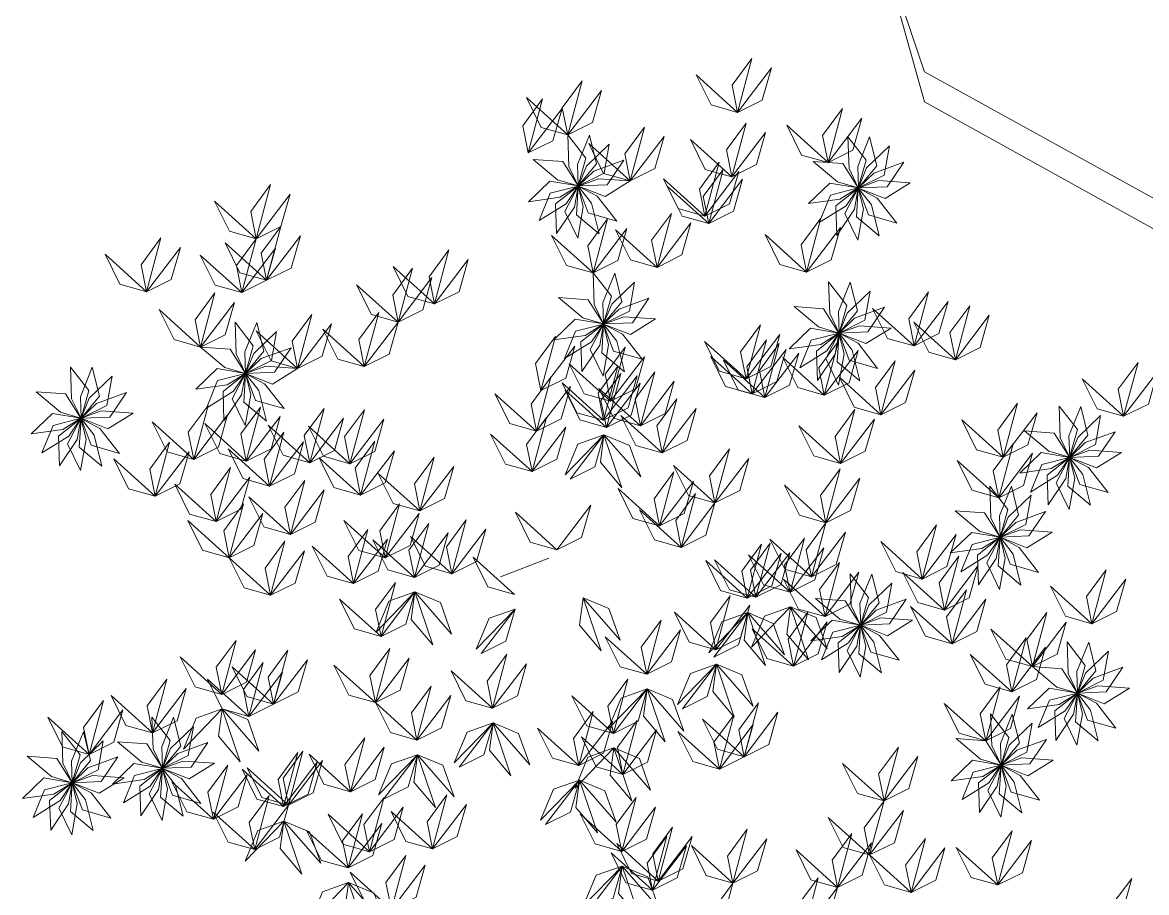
# Model space of a CAD drawing. Header units: inches. Extents: x -173 to 14008, y -3334 to 10368.
# Drawn here: x 9283.7 to 9404.3, y 813.5 to 906.9 of the extents above; entities that cross this region are included whole.
import ezdxf

# ---------------------------------------------------------------- set-up
doc = ezdxf.new("R2010")
doc.units = ezdxf.units.IN
doc.header["$MEASUREMENT"] = 0
doc.layers.add('ARREDAMENTO', color=8, linetype='Continuous', lineweight=18)

msp = doc.modelspace()

# ---------------------------------------------------------------- linework, layer by layer
at = {"layer": 'ARREDAMENTO', "linetype": 'Continuous'}
msp.add_line((9340.19, 849.37), (9335.01, 847.38), dxfattribs=at)
at = {"layer": 'ARREDAMENTO', "linetype": 'Continuous', "lineweight": 0}
msp.add_lwpolyline([(9481.79, 888.45), (9469.64, 863.9), (9460, 854.19), (9449.09, 841.9), (9439.44, 835.41), (9432.33, 840.54), (9430.95, 863.75), (9431.52, 884.38), (9428.17, 916.61), (9425.75, 875.98), (9408.3, 886.23), (9380.51, 901.6), (9375.3, 917.05), (9380.53, 898.37), (9407.02, 883.65), (9425.12, 871.46), (9424.57, 847.61), (9431.21, 796.05)], dxfattribs=at)
at = {"layer": 'ARREDAMENTO', "lineweight": 0}
for points in [[(9360.45, 897.24), (9359.86, 900.15), (9361.99, 903.04), (9360.45, 897.24)], [(9360.45, 897.24), (9357.6, 898.05), (9356, 901.26), (9360.45, 897.24)], [(9360.45, 897.24), (9363.1, 898.56), (9364.08, 902.02), (9360.45, 897.24)], [(9342.23, 894.83), (9341.64, 897.73), (9343.77, 900.62), (9342.23, 894.83)], [(9342.23, 894.83), (9339.38, 895.63), (9337.78, 898.85), (9342.23, 894.83)], [(9342.23, 894.83), (9344.88, 896.15), (9345.86, 899.6), (9342.23, 894.83)], [(9337.98, 892.88), (9337.39, 895.79), (9339.52, 898.68), (9337.98, 892.88)], [(9337.98, 892.88), (9340.63, 894.2), (9341.61, 897.66), (9337.98, 892.88)], [(9370.17, 891.86), (9369.58, 894.76), (9371.71, 897.65), (9370.17, 891.86)], [(9370.17, 891.86), (9372.82, 893.18), (9373.8, 896.63), (9370.17, 891.86)], [(9348.93, 889.88), (9348.34, 892.78), (9350.47, 895.67), (9348.93, 889.88)], [(9359.83, 890.31), (9359.25, 893.21), (9361.37, 896.1), (9359.83, 890.31)], [(9370.17, 891.86), (9367.32, 892.66), (9365.72, 895.87), (9370.17, 891.86)], [(9342.23, 894.83), (9342.35, 891.42), (9343.35, 889.34), (9344.18, 892.31), (9342.23, 894.83)], [(9344.56, 894.81), (9343.28, 891.65), (9343.35, 889.34), (9345.32, 891.72), (9344.56, 894.81)], [(9348.93, 889.88), (9351.58, 891.2), (9352.56, 894.65), (9348.93, 889.88)], [(9359.83, 890.31), (9356.98, 891.11), (9355.38, 894.33), (9359.83, 890.31)], [(9359.83, 890.31), (9362.49, 891.63), (9363.46, 895.08), (9359.83, 890.31)], [(9372.29, 894.62), (9372.41, 891.21), (9373.41, 889.14), (9374.24, 892.11), (9372.29, 894.62)], [(9374.62, 894.6), (9373.35, 891.44), (9373.42, 889.14), (9375.38, 891.51), (9374.62, 894.6)], [(9346.68, 893.84), (9344.23, 891.47), (9343.36, 889.34), (9346.12, 890.71), (9346.68, 893.84)], [(9348.93, 889.88), (9346.07, 890.68), (9344.48, 893.89), (9348.93, 889.88)], [(9376.74, 893.64), (9374.29, 891.27), (9373.42, 889.13), (9376.18, 890.5), (9376.74, 893.64)], [(9338.52, 892.18), (9341.13, 889.99), (9343.34, 889.34), (9341.69, 891.95), (9338.52, 892.18)], [(9348.23, 892.1), (9345.02, 890.93), (9343.36, 889.34), (9346.44, 889.46), (9348.23, 892.1)], [(9356.95, 886.11), (9356.36, 889.01), (9358.49, 891.9), (9356.95, 886.11)], [(9368.58, 891.97), (9371.19, 889.78), (9373.41, 889.14), (9371.75, 891.74), (9368.58, 891.97)], [(9378.29, 891.89), (9375.09, 890.73), (9373.42, 889.13), (9376.5, 889.26), (9378.29, 891.89)], [(9357.35, 885.3), (9356.77, 888.21), (9358.89, 891.1), (9357.35, 885.3)], [(9356.95, 886.11), (9359.6, 887.43), (9360.58, 890.88), (9356.95, 886.11)], [(9308.78, 883.68), (9308.19, 886.59), (9310.32, 889.48), (9308.78, 883.68)], [(9338, 887.65), (9341.38, 888.12), (9343.34, 889.34), (9340.3, 889.85), (9338, 887.65)], [(9339.15, 885.62), (9342.04, 887.43), (9343.34, 889.33), (9340.35, 888.57), (9339.15, 885.62)], [(9341.03, 884.23), (9342.93, 887.06), (9343.34, 889.33), (9340.92, 887.41), (9341.03, 884.23)], [(9343.3, 883.73), (9343.89, 887.09), (9343.34, 889.33), (9341.92, 886.59), (9343.3, 883.73)], [(9345.59, 884.2), (9344.76, 887.5), (9343.35, 889.33), (9343.15, 886.25), (9345.59, 884.2)], [(9347.48, 885.55), (9345.38, 888.24), (9343.35, 889.33), (9344.43, 886.44), (9347.48, 885.55)], [(9348.93, 889.88), (9345.53, 890.11), (9343.36, 889.33), (9346.22, 888.2), (9348.93, 889.88)], [(9356.95, 886.11), (9354.09, 886.91), (9352.49, 890.12), (9356.95, 886.11)], [(9357.35, 885.3), (9354.5, 886.11), (9352.9, 889.32), (9357.35, 885.3)], [(9357.35, 885.3), (9360.01, 886.62), (9360.98, 890.07), (9357.35, 885.3)], [(9368.07, 887.44), (9371.44, 887.91), (9373.4, 889.13), (9370.36, 889.64), (9368.07, 887.44)], [(9378.99, 889.67), (9375.59, 889.91), (9373.42, 889.12), (9376.29, 887.99), (9378.99, 889.67)], [(9308.78, 883.68), (9311.43, 885), (9312.41, 888.46), (9308.78, 883.68)], [(9369.22, 885.41), (9372.11, 887.22), (9373.4, 889.13), (9370.42, 888.36), (9369.22, 885.41)], [(9371.09, 884.03), (9373, 886.85), (9373.4, 889.12), (9370.99, 887.21), (9371.09, 884.03)], [(9373.37, 883.52), (9373.96, 886.88), (9373.41, 889.12), (9371.98, 886.39), (9373.37, 883.52)], [(9375.65, 883.99), (9374.83, 887.3), (9373.41, 889.12), (9373.22, 886.04), (9375.65, 883.99)], [(9377.55, 885.34), (9375.45, 888.03), (9373.42, 889.12), (9374.49, 886.23), (9377.55, 885.34)], [(9308.78, 883.68), (9305.92, 884.49), (9304.32, 887.7), (9308.78, 883.68)], [(9344.94, 880.01), (9344.36, 882.91), (9346.49, 885.8), (9344.94, 880.01)], [(9351.81, 880.6), (9351.22, 883.51), (9353.35, 886.4), (9351.81, 880.6)], [(9367.85, 880.1), (9367.26, 883.01), (9369.39, 885.9), (9367.85, 880.1)], [(9309.89, 879.21), (9309.3, 882.11), (9311.43, 885), (9309.89, 879.21)], [(9344.94, 880.01), (9347.6, 881.33), (9348.57, 884.78), (9344.94, 880.01)], [(9351.81, 880.6), (9348.96, 881.41), (9347.36, 884.62), (9351.81, 880.6)], [(9351.81, 880.6), (9354.46, 881.93), (9355.44, 885.38), (9351.81, 880.6)], [(9367.85, 880.1), (9370.5, 881.42), (9371.48, 884.88), (9367.85, 880.1)], [(9297.01, 877.98), (9296.43, 880.88), (9298.56, 883.77), (9297.01, 877.98)], [(9309.89, 879.21), (9307.04, 880.01), (9305.44, 883.23), (9309.89, 879.21)], [(9307.23, 877.89), (9306.65, 880.79), (9308.78, 883.68), (9307.23, 877.89)], [(9309.89, 879.21), (9312.54, 880.53), (9313.52, 883.98), (9309.89, 879.21)], [(9344.94, 880.01), (9342.09, 880.81), (9340.49, 884.03), (9344.94, 880.01)], [(9367.85, 880.1), (9365, 880.91), (9363.4, 884.12), (9367.85, 880.1)], [(9297.01, 877.98), (9294.16, 878.78), (9292.56, 882), (9297.01, 877.98)], [(9297.01, 877.98), (9299.67, 879.3), (9300.64, 882.75), (9297.01, 877.98)], [(9307.23, 877.89), (9309.89, 879.21), (9310.87, 882.66), (9307.23, 877.89)], [(9327.92, 876.67), (9327.34, 879.58), (9329.47, 882.47), (9327.92, 876.67)], [(9307.23, 877.89), (9304.38, 878.69), (9302.78, 881.91), (9307.23, 877.89)], [(9327.92, 876.67), (9330.58, 877.99), (9331.55, 881.44), (9327.92, 876.67)], [(9324.02, 874.73), (9323.43, 877.63), (9325.56, 880.52), (9324.02, 874.73)], [(9327.92, 876.67), (9325.07, 877.48), (9323.47, 880.69), (9327.92, 876.67)], [(9344.94, 880.01), (9345.06, 876.6), (9346.07, 874.52), (9346.9, 877.5), (9344.94, 880.01)], [(9347.27, 879.99), (9346, 876.83), (9346.07, 874.52), (9348.04, 876.9), (9347.27, 879.99)], [(9324.02, 874.73), (9321.16, 875.53), (9319.56, 878.74), (9324.02, 874.73)], [(9324.02, 874.73), (9326.67, 876.05), (9327.65, 879.5), (9324.02, 874.73)], [(9349.4, 879.02), (9346.94, 876.66), (9346.07, 874.52), (9348.84, 875.89), (9349.4, 879.02)], [(9370.22, 879.04), (9370.34, 875.63), (9371.34, 873.55), (9372.17, 876.52), (9370.22, 879.04)], [(9372.55, 879.02), (9371.27, 875.86), (9371.34, 873.55), (9373.31, 875.93), (9372.55, 879.02)], [(9302.81, 872.05), (9302.22, 874.96), (9304.35, 877.85), (9302.81, 872.05)], [(9341.23, 877.36), (9343.84, 875.17), (9346.06, 874.52), (9344.41, 877.13), (9341.23, 877.36)], [(9350.94, 877.28), (9347.74, 876.11), (9346.07, 874.52), (9349.16, 874.64), (9350.94, 877.28)], [(9374.67, 878.05), (9372.22, 875.68), (9371.35, 873.55), (9374.11, 874.92), (9374.67, 878.05)], [(9379.41, 872.17), (9378.82, 875.07), (9380.95, 877.96), (9379.41, 872.17)], [(9302.81, 872.05), (9299.96, 872.86), (9298.36, 876.07), (9302.81, 872.05)], [(9302.81, 872.05), (9305.46, 873.37), (9306.44, 876.83), (9302.81, 872.05)], [(9366.51, 876.39), (9369.12, 874.2), (9371.33, 873.55), (9369.68, 876.16), (9366.51, 876.39)], [(9376.22, 876.31), (9373.01, 875.14), (9371.35, 873.55), (9374.43, 873.67), (9376.22, 876.31)], [(9379.41, 872.17), (9376.55, 872.97), (9374.95, 876.19), (9379.41, 872.17)], [(9379.41, 872.17), (9382.06, 873.49), (9383.04, 876.94), (9379.41, 872.17)], [(9383.83, 870.69), (9383.25, 873.59), (9385.37, 876.48), (9383.83, 870.69)], [(9313.22, 869.75), (9312.63, 872.66), (9314.76, 875.55), (9313.22, 869.75)], [(9320.38, 869.95), (9319.8, 872.86), (9321.93, 875.75), (9320.38, 869.95)], [(9320.38, 869.95), (9323.04, 871.27), (9324.02, 874.73), (9320.38, 869.95)], [(9340.72, 872.83), (9344.1, 873.3), (9346.06, 874.52), (9343.01, 875.03), (9340.72, 872.83)], [(9351.64, 875.06), (9348.24, 875.29), (9346.07, 874.51), (9348.94, 873.38), (9351.64, 875.06)], [(9383.83, 870.69), (9386.49, 872.01), (9387.46, 875.46), (9383.83, 870.69)], [(9306.52, 874.7), (9306.64, 871.3), (9307.64, 869.22), (9308.47, 872.19), (9306.52, 874.7)], [(9308.85, 874.68), (9307.57, 871.52), (9307.65, 869.22), (9309.61, 871.59), (9308.85, 874.68)], [(9310.97, 873.72), (9308.52, 871.35), (9307.65, 869.21), (9310.41, 870.59), (9310.97, 873.72)], [(9313.22, 869.75), (9310.37, 870.56), (9308.77, 873.77), (9313.22, 869.75)], [(9313.22, 869.75), (9315.87, 871.07), (9316.85, 874.52), (9313.22, 869.75)], [(9320.38, 869.95), (9317.53, 870.76), (9315.93, 873.97), (9320.38, 869.95)], [(9341.87, 870.8), (9344.76, 872.61), (9346.06, 874.51), (9343.07, 873.75), (9341.87, 870.8)], [(9343.74, 869.41), (9345.65, 872.24), (9346.06, 874.51), (9343.64, 872.59), (9343.74, 869.41)], [(9346.02, 868.91), (9346.61, 872.27), (9346.06, 874.51), (9344.63, 871.77), (9346.02, 868.91)], [(9348.3, 869.38), (9347.48, 872.68), (9346.06, 874.51), (9345.87, 871.43), (9348.3, 869.38)], [(9350.2, 870.73), (9348.1, 873.42), (9346.07, 874.51), (9347.14, 871.62), (9350.2, 870.73)], [(9361.36, 868.63), (9360.78, 871.54), (9362.91, 874.43), (9361.36, 868.63)], [(9365.99, 871.86), (9369.37, 872.33), (9371.33, 873.55), (9368.29, 874.06), (9365.99, 871.86)], [(9367.14, 869.83), (9370.03, 871.63), (9371.33, 873.54), (9368.34, 872.78), (9367.14, 869.83)], [(9369.02, 868.44), (9370.92, 871.27), (9371.33, 873.54), (9368.91, 871.62), (9369.02, 868.44)], [(9371.29, 867.94), (9371.89, 871.3), (9371.33, 873.54), (9369.91, 870.8), (9371.29, 867.94)], [(9373.58, 868.41), (9372.75, 871.71), (9371.34, 873.54), (9371.14, 870.46), (9373.58, 868.41)], [(9375.47, 869.76), (9373.38, 872.45), (9371.34, 873.54), (9372.42, 870.65), (9375.47, 869.76)], [(9376.92, 874.09), (9373.52, 874.32), (9371.35, 873.54), (9374.22, 872.41), (9376.92, 874.09)], [(9383.83, 870.69), (9380.98, 871.49), (9379.38, 874.71), (9383.83, 870.69)], [(9339.35, 867.38), (9338.76, 870.28), (9340.89, 873.17), (9339.35, 867.38)], [(9361.36, 868.63), (9358.51, 869.44), (9356.91, 872.65), (9361.36, 868.63)], [(9361.36, 868.63), (9364.02, 869.95), (9365, 873.41), (9361.36, 868.63)], [(9362.02, 867.01), (9361.44, 869.92), (9363.56, 872.81), (9362.02, 867.01)], [(9363.39, 866.63), (9362.8, 869.53), (9364.93, 872.42), (9363.39, 866.63)], [(9369.75, 866.89), (9369.17, 869.8), (9371.3, 872.69), (9369.75, 866.89)], [(9302.81, 872.05), (9305.42, 869.86), (9307.64, 869.22), (9305.98, 871.82), (9302.81, 872.05)], [(9312.52, 871.97), (9309.31, 870.81), (9307.65, 869.21), (9310.73, 869.34), (9312.52, 871.97)], [(9339.35, 867.38), (9342, 868.7), (9342.98, 872.15), (9339.35, 867.38)], [(9346.82, 866.23), (9346.24, 869.14), (9348.37, 872.03), (9346.82, 866.23)], [(9362.02, 867.01), (9364.67, 868.33), (9365.65, 871.78), (9362.02, 867.01)], [(9363.39, 866.63), (9366.04, 867.95), (9367.02, 871.4), (9363.39, 866.63)], [(9369.75, 866.89), (9372.41, 868.21), (9373.38, 871.67), (9369.75, 866.89)], [(9288.86, 869.89), (9288.97, 866.48), (9289.98, 864.41), (9290.81, 867.38), (9288.86, 869.89)], [(9313.22, 869.75), (9309.82, 869.99), (9307.65, 869.21), (9310.52, 868.07), (9313.22, 869.75)], [(9346.82, 866.23), (9343.97, 867.04), (9342.37, 870.25), (9346.82, 866.23)], [(9346.06, 864.19), (9345.48, 867.09), (9347.6, 869.98), (9346.06, 864.19)], [(9346.82, 866.23), (9349.48, 867.55), (9350.45, 871), (9346.82, 866.23)], [(9362.02, 867.01), (9359.17, 867.82), (9357.57, 871.03), (9362.02, 867.01)], [(9363.39, 866.63), (9360.53, 867.43), (9358.94, 870.64), (9363.39, 866.63)], [(9369.75, 866.89), (9366.9, 867.7), (9365.3, 870.91), (9369.75, 866.89)], [(9375.84, 864.78), (9375.25, 867.69), (9377.38, 870.58), (9375.84, 864.78)], [(9401.89, 864.61), (9401.3, 867.51), (9403.43, 870.4), (9401.89, 864.61)], [(9291.19, 869.87), (9289.91, 866.71), (9289.98, 864.41), (9291.95, 866.78), (9291.19, 869.87)], [(9293.31, 868.91), (9290.86, 866.54), (9289.98, 864.4), (9292.75, 865.77), (9293.31, 868.91)], [(9302.3, 867.52), (9305.67, 868), (9307.63, 869.21), (9304.59, 869.73), (9302.3, 867.52)], [(9303.44, 865.49), (9306.33, 867.3), (9307.63, 869.21), (9304.64, 868.44), (9303.44, 865.49)], [(9305.32, 864.11), (9307.22, 866.93), (9307.63, 869.2), (9305.22, 867.29), (9305.32, 864.11)], [(9307.59, 863.61), (9308.19, 866.96), (9307.64, 869.2), (9306.21, 866.47), (9307.59, 863.61)], [(9309.88, 864.07), (9309.05, 867.38), (9307.64, 869.2), (9307.45, 866.12), (9309.88, 864.07)], [(9311.77, 865.43), (9309.68, 868.11), (9307.64, 869.2), (9308.72, 866.31), (9311.77, 865.43)], [(9338.87, 863.02), (9338.28, 865.93), (9340.41, 868.82), (9338.87, 863.02)], [(9346.38, 863.41), (9345.79, 866.32), (9347.92, 869.21), (9346.38, 863.41)], [(9346.06, 864.19), (9348.71, 865.51), (9349.69, 868.96), (9346.06, 864.19)], [(9350.02, 863.59), (9349.44, 866.5), (9351.56, 869.39), (9350.02, 863.59)], [(9375.84, 864.78), (9372.98, 865.59), (9371.38, 868.8), (9375.84, 864.78)], [(9375.84, 864.78), (9378.49, 866.1), (9379.47, 869.56), (9375.84, 864.78)], [(9401.89, 864.61), (9404.54, 865.93), (9405.52, 869.38), (9401.89, 864.61)], [(9338.87, 863.02), (9341.52, 864.35), (9342.5, 867.8), (9338.87, 863.02)], [(9346.06, 864.19), (9343.21, 865), (9341.61, 868.21), (9346.06, 864.19)], [(9350.02, 863.59), (9347.17, 864.4), (9345.57, 867.61), (9350.02, 863.59)], [(9346.38, 863.41), (9349.03, 864.73), (9350.01, 868.18), (9346.38, 863.41)], [(9350.02, 863.59), (9352.67, 864.91), (9353.65, 868.37), (9350.02, 863.59)], [(9401.89, 864.61), (9399.03, 865.41), (9397.43, 868.63), (9401.89, 864.61)], [(9285.15, 867.24), (9287.76, 865.05), (9289.97, 864.41), (9288.32, 867.01), (9285.15, 867.24)], [(9294.85, 867.16), (9291.65, 866), (9289.99, 864.4), (9293.07, 864.53), (9294.85, 867.16)], [(9338.87, 863.02), (9336.01, 863.83), (9334.41, 867.04), (9338.87, 863.02)], [(9346.38, 863.41), (9343.53, 864.22), (9341.93, 867.43), (9346.38, 863.41)], [(9352.37, 860.68), (9351.79, 863.59), (9353.92, 866.48), (9352.37, 860.68)], [(9295.56, 864.94), (9292.15, 865.18), (9289.98, 864.4), (9292.85, 863.26), (9295.56, 864.94)], [(9302.07, 859.98), (9301.48, 862.89), (9303.61, 865.78), (9302.07, 859.98)], [(9307.72, 859.8), (9307.14, 862.71), (9309.26, 865.6), (9307.72, 859.8)], [(9314.52, 859.63), (9313.93, 862.54), (9316.06, 865.43), (9314.52, 859.63)], [(9318.84, 859.52), (9318.26, 862.43), (9320.39, 865.32), (9318.84, 859.52)], [(9352.37, 860.68), (9355.03, 862), (9356.01, 865.45), (9352.37, 860.68)], [(9371.5, 859.55), (9370.91, 862.45), (9373.04, 865.34), (9371.5, 859.55)], [(9388.96, 860.21), (9388.38, 863.12), (9390.5, 866.01), (9388.96, 860.21)], [(9394.97, 865.69), (9395.09, 862.29), (9396.09, 860.21), (9396.92, 863.18), (9394.97, 865.69)], [(9397.3, 865.67), (9396.02, 862.51), (9396.1, 860.21), (9398.06, 862.58), (9397.3, 865.67)], [(9284.63, 862.71), (9288.01, 863.18), (9289.97, 864.4), (9286.93, 864.91), (9284.63, 862.71)], [(9285.78, 860.68), (9288.67, 862.49), (9289.97, 864.4), (9286.98, 863.63), (9285.78, 860.68)], [(9287.66, 859.3), (9289.56, 862.12), (9289.97, 864.39), (9287.55, 862.48), (9287.66, 859.3)], [(9289.93, 858.79), (9290.52, 862.15), (9289.97, 864.39), (9288.54, 861.66), (9289.93, 858.79)], [(9292.21, 859.26), (9291.39, 862.57), (9289.98, 864.39), (9289.78, 861.31), (9292.21, 859.26)], [(9294.11, 860.61), (9292.01, 863.3), (9289.98, 864.39), (9291.05, 861.5), (9294.11, 860.61)], [(9302.07, 859.98), (9299.21, 860.79), (9297.61, 864), (9302.07, 859.98)], [(9302.07, 859.98), (9304.72, 861.3), (9305.7, 864.75), (9302.07, 859.98)], [(9307.72, 859.8), (9310.37, 861.12), (9311.35, 864.58), (9307.72, 859.8)], [(9314.52, 859.63), (9317.17, 860.95), (9318.15, 864.41), (9314.52, 859.63)], [(9318.84, 859.52), (9321.5, 860.84), (9322.48, 864.3), (9318.84, 859.52)], [(9338.39, 858.67), (9337.8, 861.58), (9339.93, 864.47), (9338.39, 858.67)], [(9352.37, 860.68), (9349.52, 861.49), (9347.92, 864.7), (9352.37, 860.68)], [(9371.5, 859.55), (9374.15, 860.87), (9375.13, 864.32), (9371.5, 859.55)], [(9388.96, 860.21), (9386.11, 861.02), (9384.51, 864.23), (9388.96, 860.21)], [(9388.96, 860.21), (9391.62, 861.54), (9392.59, 864.99), (9388.96, 860.21)], [(9399.42, 864.71), (9396.97, 862.34), (9396.1, 860.2), (9398.86, 861.58), (9399.42, 864.71)], [(9307.72, 859.8), (9304.87, 860.61), (9303.27, 863.82), (9307.72, 859.8)], [(9310.22, 857.11), (9309.64, 860.02), (9311.76, 862.91), (9310.22, 857.11)], [(9314.52, 859.63), (9311.67, 860.44), (9310.07, 863.65), (9314.52, 859.63)], [(9318.84, 859.52), (9315.99, 860.33), (9314.39, 863.54), (9318.84, 859.52)], [(9338.39, 858.67), (9335.53, 859.48), (9333.94, 862.69), (9338.39, 858.67)], [(9338.39, 858.67), (9341.04, 859.99), (9342.02, 863.45), (9338.39, 858.67)], [(9371.5, 859.55), (9368.64, 860.35), (9367.04, 863.57), (9371.5, 859.55)], [(9391.26, 863.04), (9393.87, 860.85), (9396.08, 860.21), (9394.43, 862.81), (9391.26, 863.04)], [(9400.97, 862.96), (9397.76, 861.8), (9396.1, 860.2), (9399.18, 860.33), (9400.97, 862.96)], [(9297.94, 856.03), (9297.36, 858.94), (9299.49, 861.83), (9297.94, 856.03)], [(9310.22, 857.11), (9312.88, 858.43), (9313.85, 861.88), (9310.22, 857.11)], [(9319.99, 856.14), (9319.4, 859.05), (9321.53, 861.94), (9319.99, 856.14)], [(9346.11, 862.62), (9343.32, 861.63), (9341.94, 858.31), (9346.11, 862.62)], [(9342.48, 857.85), (9345.14, 859.17), (9346.11, 862.62), (9342.48, 857.85)], [(9346.11, 862.62), (9345.72, 859.68), (9348.04, 856.94), (9346.11, 862.62)], [(9346.11, 862.62), (9348.85, 861.48), (9350.05, 858.1), (9346.11, 862.62)], [(9388.48, 855.86), (9387.9, 858.77), (9390.03, 861.66), (9388.48, 855.86)], [(9297.94, 856.03), (9300.6, 857.35), (9301.57, 860.8), (9297.94, 856.03)], [(9310.22, 857.11), (9307.37, 857.92), (9305.77, 861.13), (9310.22, 857.11)], [(9319.99, 856.14), (9322.64, 857.46), (9323.62, 860.92), (9319.99, 856.14)], [(9326.35, 854.45), (9325.76, 857.35), (9327.89, 860.24), (9326.35, 854.45)], [(9358.02, 855.31), (9357.44, 858.21), (9359.57, 861.1), (9358.02, 855.31)], [(9388.48, 855.86), (9391.14, 857.18), (9392.11, 860.64), (9388.48, 855.86)], [(9390.75, 858.51), (9394.12, 858.99), (9396.08, 860.2), (9393.04, 860.72), (9390.75, 858.51)], [(9401.67, 860.74), (9398.27, 860.98), (9396.1, 860.2), (9398.97, 859.06), (9401.67, 860.74)], [(9297.94, 856.03), (9295.09, 856.84), (9293.49, 860.05), (9297.94, 856.03)], [(9304.48, 853.31), (9303.9, 856.21), (9306.02, 859.1), (9304.48, 853.31)], [(9304.48, 853.31), (9303.9, 856.21), (9306.02, 859.1), (9304.48, 853.31)], [(9319.99, 856.14), (9317.13, 856.95), (9315.53, 860.16), (9319.99, 856.14)], [(9326.35, 854.45), (9329, 855.77), (9329.98, 859.22), (9326.35, 854.45)], [(9358.02, 855.31), (9355.17, 856.11), (9353.57, 859.33), (9358.02, 855.31)], [(9358.02, 855.31), (9360.68, 856.63), (9361.65, 860.08), (9358.02, 855.31)], [(9388.48, 855.86), (9385.63, 856.67), (9384.03, 859.88), (9388.48, 855.86)], [(9391.89, 856.48), (9394.78, 858.29), (9396.08, 860.2), (9393.09, 859.43), (9391.89, 856.48)], [(9393.77, 855.1), (9395.67, 857.92), (9396.08, 860.19), (9393.67, 858.28), (9393.77, 855.1)], [(9396.04, 854.6), (9396.64, 857.95), (9396.09, 860.19), (9394.66, 857.46), (9396.04, 854.6)], [(9398.33, 855.06), (9397.5, 858.37), (9396.09, 860.19), (9395.9, 857.11), (9398.33, 855.06)], [(9400.22, 856.42), (9398.13, 859.1), (9396.09, 860.19), (9397.17, 857.3), (9400.22, 856.42)], [(9304.48, 853.31), (9307.13, 854.63), (9308.11, 858.08), (9304.48, 853.31)], [(9304.48, 853.31), (9307.13, 854.63), (9308.11, 858.08), (9304.48, 853.31)], [(9326.35, 854.45), (9323.49, 855.25), (9321.89, 858.47), (9326.35, 854.45)], [(9352.07, 852.84), (9351.49, 855.75), (9353.62, 858.64), (9352.07, 852.84)], [(9369.93, 853.18), (9369.34, 856.09), (9371.47, 858.98), (9369.93, 853.18)], [(9369.93, 853.18), (9372.58, 854.5), (9373.56, 857.96), (9369.93, 853.18)], [(9304.48, 853.31), (9301.63, 854.11), (9300.03, 857.33), (9304.48, 853.31)], [(9304.48, 853.31), (9301.63, 854.11), (9300.03, 857.33), (9304.48, 853.31)], [(9312.45, 851.93), (9311.87, 854.84), (9314, 857.73), (9312.45, 851.93)], [(9312.45, 851.93), (9315.11, 853.25), (9316.08, 856.7), (9312.45, 851.93)], [(9352.07, 852.84), (9349.22, 853.65), (9347.62, 856.86), (9352.07, 852.84)], [(9352.07, 852.84), (9354.73, 854.16), (9355.71, 857.62), (9352.07, 852.84)], [(9369.93, 853.18), (9367.08, 853.99), (9365.48, 857.2), (9369.93, 853.18)], [(9387.51, 857.12), (9387.63, 853.71), (9388.63, 851.64), (9389.46, 854.61), (9387.51, 857.12)], [(9389.84, 857.1), (9388.56, 853.94), (9388.63, 851.63), (9390.6, 854.01), (9389.84, 857.1)], [(9312.45, 851.93), (9309.6, 852.74), (9308, 855.95), (9312.45, 851.93)], [(9354.39, 850.53), (9353.81, 853.44), (9355.93, 856.33), (9354.39, 850.53)], [(9391.96, 856.14), (9389.51, 853.77), (9388.63, 851.63), (9391.4, 853), (9391.96, 856.14)], [(9305.88, 849.41), (9305.29, 852.32), (9307.42, 855.21), (9305.88, 849.41)], [(9322.64, 849.41), (9322.05, 852.31), (9324.18, 855.2), (9322.64, 849.41)], [(9341.06, 850.29), (9338.2, 851.09), (9336.61, 854.3), (9341.06, 850.29)], [(9341.06, 850.29), (9343.71, 851.61), (9344.69, 855.06), (9341.06, 850.29)], [(9354.39, 850.53), (9351.54, 851.34), (9349.94, 854.55), (9354.39, 850.53)], [(9354.39, 850.53), (9357.05, 851.85), (9358.02, 855.31), (9354.39, 850.53)], [(9383.8, 854.47), (9386.41, 852.28), (9388.62, 851.64), (9386.97, 854.24), (9383.8, 854.47)], [(9393.5, 854.39), (9390.3, 853.22), (9388.64, 851.63), (9391.72, 851.76), (9393.5, 854.39)], [(9305.88, 849.41), (9303.03, 850.22), (9301.43, 853.43), (9305.88, 849.41)], [(9305.88, 849.41), (9308.53, 850.73), (9309.51, 854.19), (9305.88, 849.41)], [(9322.64, 849.41), (9319.79, 850.21), (9318.19, 853.42), (9322.64, 849.41)], [(9322.64, 849.41), (9325.29, 850.73), (9326.27, 854.18), (9322.64, 849.41)], [(9325.76, 847.32), (9325.18, 850.22), (9327.3, 853.11), (9325.76, 847.32)], [(9329.79, 847.71), (9329.21, 850.61), (9331.33, 853.5), (9329.79, 847.71)], [(9368.39, 847.39), (9367.8, 850.29), (9369.93, 853.18), (9368.39, 847.39)], [(9319.24, 846.65), (9318.66, 849.56), (9320.78, 852.45), (9319.24, 846.65)], [(9325.76, 847.32), (9328.41, 848.64), (9329.39, 852.09), (9325.76, 847.32)], [(9329.79, 847.71), (9332.44, 849.03), (9333.42, 852.48), (9329.79, 847.71)], [(9368.39, 847.39), (9371.04, 848.71), (9372.02, 852.16), (9368.39, 847.39)], [(9380.27, 847.14), (9379.68, 850.05), (9381.81, 852.94), (9380.27, 847.14)], [(9380.27, 847.14), (9382.92, 848.47), (9383.9, 851.92), (9380.27, 847.14)], [(9383.28, 849.94), (9386.66, 850.41), (9388.62, 851.63), (9385.58, 852.14), (9383.28, 849.94)], [(9394.21, 852.17), (9390.81, 852.41), (9388.64, 851.62), (9391.5, 850.49), (9394.21, 852.17)], [(9310.33, 845.39), (9309.74, 848.3), (9311.87, 851.19), (9310.33, 845.39)], [(9319.24, 846.65), (9316.39, 847.46), (9314.79, 850.67), (9319.24, 846.65)], [(9319.24, 846.65), (9321.89, 847.97), (9322.87, 851.43), (9319.24, 846.65)], [(9325.76, 847.32), (9322.91, 848.12), (9321.31, 851.34), (9325.76, 847.32)], [(9329.79, 847.71), (9326.94, 848.51), (9325.34, 851.72), (9329.79, 847.71)], [(9361.49, 845.09), (9360.9, 848), (9363.03, 850.89), (9361.49, 845.09)], [(9362.42, 845.18), (9361.84, 848.09), (9363.96, 850.98), (9362.42, 845.18)], [(9368.39, 847.39), (9365.53, 848.19), (9363.93, 851.41), (9368.39, 847.39)], [(9366.08, 845.72), (9365.5, 848.62), (9367.62, 851.51), (9366.08, 845.72)], [(9380.27, 847.14), (9377.42, 847.95), (9375.82, 851.16), (9380.27, 847.14)], [(9384.43, 847.91), (9387.32, 849.72), (9388.62, 851.63), (9385.63, 850.86), (9384.43, 847.91)], [(9386.31, 846.53), (9388.21, 849.35), (9388.62, 851.62), (9386.2, 849.71), (9386.31, 846.53)], [(9388.58, 846.02), (9389.17, 849.38), (9388.62, 851.62), (9387.19, 848.89), (9388.58, 846.02)], [(9390.86, 846.49), (9390.04, 849.8), (9388.63, 851.62), (9388.43, 848.54), (9390.86, 846.49)], [(9392.76, 847.84), (9390.66, 850.53), (9388.63, 851.62), (9389.7, 848.73), (9392.76, 847.84)], [(9310.33, 845.39), (9307.48, 846.2), (9305.88, 849.41), (9310.33, 845.39)], [(9310.33, 845.39), (9312.98, 846.71), (9313.96, 850.17), (9310.33, 845.39)], [(9336.51, 845.48), (9333.66, 846.29), (9332.06, 849.5), (9336.51, 845.48)], [(9361.49, 845.09), (9364.14, 846.41), (9365.12, 849.87), (9361.49, 845.09)], [(9366.08, 845.72), (9363.23, 846.52), (9361.63, 849.73), (9366.08, 845.72)], [(9362.42, 845.18), (9365.08, 846.5), (9366.05, 849.96), (9362.42, 845.18)], [(9366.08, 845.72), (9368.73, 847.04), (9369.71, 850.49), (9366.08, 845.72)], [(9382.66, 843.81), (9382.07, 846.72), (9384.2, 849.61), (9382.66, 843.81)], [(9361.49, 845.09), (9358.63, 845.9), (9357.03, 849.11), (9361.49, 845.09)], [(9362.42, 845.18), (9359.57, 845.99), (9357.97, 849.2), (9362.42, 845.18)], [(9369.84, 843.12), (9369.26, 846.02), (9371.39, 848.91), (9369.84, 843.12)], [(9382.66, 843.81), (9385.31, 845.13), (9386.29, 848.58), (9382.66, 843.81)], [(9369.84, 843.12), (9366.99, 843.92), (9365.39, 847.13), (9369.84, 843.12)], [(9369.84, 843.12), (9372.5, 844.44), (9373.48, 847.89), (9369.84, 843.12)], [(9372.54, 847.68), (9372.66, 844.28), (9373.66, 842.2), (9374.49, 845.17), (9372.54, 847.68)], [(9374.87, 847.67), (9373.59, 844.51), (9373.67, 842.2), (9375.63, 844.58), (9374.87, 847.67)], [(9382.66, 843.81), (9379.8, 844.62), (9378.2, 847.83), (9382.66, 843.81)], [(9398.49, 842.34), (9397.9, 845.25), (9400.03, 848.14), (9398.49, 842.34)], [(9398.49, 842.34), (9401.14, 843.66), (9402.12, 847.11), (9398.49, 842.34)], [(9322.18, 840.98), (9321.6, 843.88), (9323.72, 846.77), (9322.18, 840.98)], [(9376.99, 846.7), (9374.54, 844.33), (9373.67, 842.2), (9376.43, 843.57), (9376.99, 846.7)], [(9383.48, 840.19), (9382.89, 843.09), (9385.02, 845.98), (9383.48, 840.19)], [(9398.49, 842.34), (9395.64, 843.15), (9394.04, 846.36), (9398.49, 842.34)], [(9322.18, 840.98), (9319.33, 841.78), (9317.73, 844.99), (9322.18, 840.98)], [(9325.81, 845.75), (9323.02, 844.75), (9321.64, 841.44), (9325.81, 845.75)], [(9322.18, 840.98), (9324.84, 842.3), (9325.81, 845.75), (9322.18, 840.98)], [(9322.18, 840.98), (9324.84, 842.3), (9325.81, 845.75), (9322.18, 840.98)], [(9325.81, 845.75), (9325.42, 842.81), (9327.74, 840.07), (9325.81, 845.75)], [(9325.81, 845.75), (9328.55, 844.61), (9329.75, 841.23), (9325.81, 845.75)], [(9343.88, 845.11), (9343.5, 842.17), (9345.81, 839.43), (9343.88, 845.11)], [(9343.88, 845.11), (9346.62, 843.97), (9347.83, 840.59), (9343.88, 845.11)], [(9358.12, 839.55), (9357.54, 842.46), (9359.66, 845.35), (9358.12, 839.55)], [(9358.12, 839.55), (9357.54, 842.46), (9359.66, 845.35), (9358.12, 839.55)], [(9368.83, 845.03), (9371.44, 842.84), (9373.65, 842.2), (9372, 844.8), (9368.83, 845.03)], [(9378.54, 844.96), (9375.33, 843.79), (9373.67, 842.19), (9376.75, 842.32), (9378.54, 844.96)], [(9383.48, 840.19), (9386.13, 841.51), (9387.11, 844.96), (9383.48, 840.19)], [(9336.56, 843.92), (9333.77, 842.92), (9332.39, 839.61), (9336.56, 843.92)], [(9332.93, 839.14), (9335.59, 840.46), (9336.56, 843.92), (9332.93, 839.14)], [(9358.12, 839.55), (9355.27, 840.36), (9353.67, 843.57), (9358.12, 839.55)], [(9358.12, 839.55), (9355.27, 840.36), (9353.67, 843.57), (9358.12, 839.55)], [(9361.54, 843.53), (9358.75, 842.53), (9357.36, 839.22), (9361.54, 843.53)], [(9357.91, 838.75), (9360.56, 840.07), (9361.54, 843.53), (9357.91, 838.75)], [(9358.12, 839.55), (9360.78, 840.87), (9361.75, 844.33), (9358.12, 839.55)], [(9358.12, 839.55), (9360.78, 840.87), (9361.75, 844.33), (9358.12, 839.55)], [(9361.54, 843.53), (9361.15, 840.59), (9363.46, 837.84), (9361.54, 843.53)], [(9361.54, 843.53), (9364.27, 842.38), (9365.48, 839), (9361.54, 843.53)], [(9366.13, 844.15), (9363.34, 843.15), (9361.96, 839.84), (9366.13, 844.15)], [(9366.13, 844.15), (9365.74, 841.21), (9368.06, 838.47), (9366.13, 844.15)], [(9366.45, 837.78), (9365.87, 840.69), (9368, 843.58), (9366.45, 837.78)], [(9366.13, 844.15), (9368.87, 843.01), (9370.07, 839.63), (9366.13, 844.15)], [(9383.48, 840.19), (9380.62, 840.99), (9379.02, 844.2), (9383.48, 840.19)], [(9392.1, 837.74), (9391.51, 840.64), (9393.64, 843.53), (9392.1, 837.74)], [(9350.7, 836.91), (9350.11, 839.82), (9352.24, 842.71), (9350.7, 836.91)], [(9366.45, 837.78), (9369.11, 839.1), (9370.08, 842.56), (9366.45, 837.78)], [(9368.31, 840.5), (9371.69, 840.98), (9373.65, 842.19), (9370.61, 842.71), (9368.31, 840.5)], [(9369.46, 838.48), (9372.35, 840.28), (9373.65, 842.19), (9370.66, 841.42), (9369.46, 838.48)], [(9371.34, 837.09), (9373.24, 839.92), (9373.65, 842.19), (9371.24, 840.27), (9371.34, 837.09)], [(9373.61, 836.59), (9374.21, 839.94), (9373.66, 842.18), (9372.23, 839.45), (9373.61, 836.59)], [(9375.9, 837.05), (9375.07, 840.36), (9373.66, 842.18), (9373.47, 839.11), (9375.9, 837.05)], [(9377.79, 838.41), (9375.7, 841.09), (9373.66, 842.18), (9374.74, 839.29), (9377.79, 838.41)], [(9379.24, 842.73), (9375.84, 842.97), (9373.67, 842.19), (9376.54, 841.05), (9379.24, 842.73)], [(9392.1, 837.74), (9394.75, 839.06), (9395.73, 842.51), (9392.1, 837.74)], [(9350.7, 836.91), (9347.84, 837.72), (9346.24, 840.93), (9350.7, 836.91)], [(9350.7, 836.91), (9353.35, 838.23), (9354.33, 841.69), (9350.7, 836.91)], [(9366.45, 837.78), (9363.6, 838.59), (9362, 841.8), (9366.45, 837.78)], [(9392.1, 837.74), (9389.24, 838.54), (9387.65, 841.75), (9392.1, 837.74)], [(9305.08, 834.75), (9304.5, 837.66), (9306.63, 840.55), (9305.08, 834.75)], [(9389.88, 835.03), (9389.3, 837.94), (9391.42, 840.83), (9389.88, 835.03)], [(9389.88, 835.03), (9392.53, 836.35), (9393.51, 839.81), (9389.88, 835.03)], [(9395.81, 840.39), (9395.93, 836.98), (9396.93, 834.9), (9397.76, 837.87), (9395.81, 840.39)], [(9398.14, 840.37), (9396.86, 837.21), (9396.93, 834.9), (9398.9, 837.28), (9398.14, 840.37)], [(9305.08, 834.75), (9302.23, 835.56), (9300.63, 838.77), (9305.08, 834.75)], [(9305.08, 834.75), (9307.74, 836.07), (9308.71, 839.53), (9305.08, 834.75)], [(9310.64, 833.7), (9310.06, 836.61), (9312.18, 839.5), (9310.64, 833.7)], [(9321.58, 833.87), (9320.99, 836.78), (9323.12, 839.67), (9321.58, 833.87)], [(9321.58, 833.87), (9324.23, 835.19), (9325.21, 838.64), (9321.58, 833.87)], [(9334.16, 833.27), (9333.57, 836.17), (9335.7, 839.06), (9334.16, 833.27)], [(9389.88, 835.03), (9387.03, 835.84), (9385.43, 839.05), (9389.88, 835.03)], [(9400.26, 839.4), (9397.81, 837.03), (9396.94, 834.9), (9399.7, 836.27), (9400.26, 839.4)], [(9310.64, 833.7), (9307.79, 834.51), (9306.19, 837.72), (9310.64, 833.7)], [(9307.99, 832.38), (9307.4, 835.29), (9309.53, 838.18), (9307.99, 832.38)], [(9310.64, 833.7), (9313.3, 835.02), (9314.27, 838.48), (9310.64, 833.7)], [(9321.58, 833.87), (9318.72, 834.68), (9317.12, 837.89), (9321.58, 833.87)], [(9334.16, 833.27), (9336.81, 834.59), (9337.79, 838.04), (9334.16, 833.27)], [(9358.17, 837.99), (9355.38, 836.99), (9354, 833.68), (9358.17, 837.99)], [(9354.54, 833.21), (9357.2, 834.53), (9358.17, 837.99), (9354.54, 833.21)], [(9358.17, 837.99), (9357.78, 835.05), (9360.1, 832.31), (9358.17, 837.99)], [(9358.17, 837.99), (9360.91, 836.85), (9362.12, 833.47), (9358.17, 837.99)], [(9392.1, 837.74), (9394.71, 835.54), (9396.92, 834.9), (9395.27, 837.51), (9392.1, 837.74)], [(9401.8, 837.66), (9398.6, 836.49), (9396.94, 834.89), (9400.02, 835.02), (9401.8, 837.66)], [(9297.65, 830.61), (9297.06, 833.51), (9299.19, 836.4), (9297.65, 830.61)], [(9307.99, 832.38), (9305.14, 833.19), (9303.54, 836.4), (9307.99, 832.38)], [(9307.99, 832.38), (9310.64, 833.7), (9311.62, 837.15), (9307.99, 832.38)], [(9334.16, 833.27), (9331.3, 834.07), (9329.7, 837.29), (9334.16, 833.27)], [(9347.12, 830.57), (9346.53, 833.48), (9348.66, 836.37), (9347.12, 830.57)], [(9297.65, 830.61), (9300.3, 831.93), (9301.28, 835.38), (9297.65, 830.61)], [(9326.03, 829.85), (9325.44, 832.76), (9327.57, 835.65), (9326.03, 829.85)], [(9350.75, 835.35), (9347.96, 834.35), (9346.57, 831.04), (9350.75, 835.35)], [(9347.12, 830.57), (9349.77, 831.89), (9350.75, 835.35), (9347.12, 830.57)], [(9350.75, 835.35), (9350.36, 832.41), (9352.67, 829.67), (9350.75, 835.35)], [(9350.75, 835.35), (9353.48, 834.2), (9354.69, 830.82), (9350.75, 835.35)], [(9387.08, 829.77), (9386.49, 832.68), (9388.62, 835.57), (9387.08, 829.77)], [(9391.58, 833.21), (9394.96, 833.68), (9396.92, 834.9), (9393.88, 835.41), (9391.58, 833.21)], [(9402.51, 835.43), (9399.11, 835.67), (9396.94, 834.89), (9399.8, 833.75), (9402.51, 835.43)], [(9290.85, 828.31), (9290.26, 831.21), (9292.39, 834.1), (9290.85, 828.31)], [(9297.65, 830.61), (9294.8, 831.41), (9293.2, 834.62), (9297.65, 830.61)], [(9326.03, 829.85), (9323.18, 830.66), (9321.58, 833.87), (9326.03, 829.85)], [(9326.03, 829.85), (9328.68, 831.17), (9329.66, 834.62), (9326.03, 829.85)], [(9347.12, 830.57), (9344.27, 831.38), (9342.67, 834.59), (9347.12, 830.57)], [(9361.15, 828.06), (9360.57, 830.96), (9362.7, 833.85), (9361.15, 828.06)], [(9387.08, 829.77), (9384.22, 830.58), (9382.62, 833.79), (9387.08, 829.77)], [(9387.08, 829.77), (9389.73, 831.09), (9390.71, 834.55), (9387.08, 829.77)], [(9392.73, 831.18), (9395.62, 832.98), (9396.92, 834.89), (9393.93, 834.12), (9392.73, 831.18)], [(9394.61, 829.79), (9396.51, 832.62), (9396.92, 834.89), (9394.5, 832.97), (9394.61, 829.79)], [(9396.88, 829.29), (9397.47, 832.65), (9396.92, 834.89), (9395.49, 832.15), (9396.88, 829.29)], [(9399.17, 829.76), (9398.34, 833.06), (9396.93, 834.88), (9396.73, 831.81), (9399.17, 829.76)], [(9401.06, 831.11), (9398.96, 833.8), (9396.93, 834.89), (9398.01, 831.99), (9401.06, 831.11)], [(9290.85, 828.31), (9293.5, 829.63), (9294.48, 833.08), (9290.85, 828.31)], [(9305.14, 833.19), (9302.34, 832.19), (9300.96, 828.88), (9305.14, 833.19)], [(9305.14, 833.19), (9304.75, 830.25), (9307.06, 827.51), (9305.14, 833.19)], [(9305.14, 833.19), (9307.87, 832.05), (9309.08, 828.67), (9305.14, 833.19)], [(9343.42, 827.12), (9342.83, 830.02), (9344.96, 832.91), (9343.42, 827.12)], [(9358.5, 826.74), (9357.91, 829.64), (9360.04, 832.53), (9358.5, 826.74)], [(9361.15, 828.06), (9363.81, 829.38), (9364.78, 832.83), (9361.15, 828.06)], [(9387.61, 832.65), (9387.73, 829.25), (9388.73, 827.17), (9389.56, 830.14), (9387.61, 832.65)], [(9389.94, 832.63), (9388.67, 829.47), (9388.74, 827.17), (9390.7, 829.54), (9389.94, 832.63)], [(9290.85, 828.31), (9288, 829.11), (9286.4, 832.32), (9290.85, 828.31)], [(9297.59, 832.31), (9297.71, 828.9), (9298.71, 826.83), (9299.54, 829.8), (9297.59, 832.31)], [(9299.92, 832.29), (9298.64, 829.13), (9298.72, 826.82), (9300.68, 829.2), (9299.92, 832.29)], [(9302.04, 831.32), (9299.59, 828.96), (9298.72, 826.82), (9301.48, 828.19), (9302.04, 831.32)], [(9334.21, 831.7), (9331.42, 830.7), (9330.03, 827.39), (9334.21, 831.7)], [(9330.58, 826.93), (9333.23, 828.25), (9334.21, 831.7), (9330.58, 826.93)], [(9334.21, 831.7), (9333.82, 828.76), (9336.13, 826.02), (9334.21, 831.7)], [(9334.21, 831.7), (9336.94, 830.56), (9338.15, 827.18), (9334.21, 831.7)], [(9343.42, 827.12), (9346.07, 828.44), (9347.05, 831.89), (9343.42, 827.12)], [(9348.13, 826.16), (9347.55, 829.07), (9349.68, 831.96), (9348.13, 826.16)], [(9361.15, 828.06), (9358.3, 828.86), (9356.7, 832.08), (9361.15, 828.06)], [(9358.5, 826.74), (9361.15, 828.06), (9362.13, 831.51), (9358.5, 826.74)], [(9392.06, 831.67), (9389.61, 829.3), (9388.74, 827.17), (9391.5, 828.54), (9392.06, 831.67)], [(9287.92, 830.76), (9288.04, 827.35), (9289.04, 825.28), (9289.87, 828.25), (9287.92, 830.76)], [(9290.25, 830.74), (9288.97, 827.58), (9289.04, 825.27), (9291.01, 827.65), (9290.25, 830.74)], [(9318.9, 824.3), (9318.31, 827.21), (9320.44, 830.1), (9318.9, 824.3)], [(9343.42, 827.12), (9340.57, 827.92), (9338.97, 831.14), (9343.42, 827.12)], [(9348.13, 826.16), (9345.28, 826.97), (9343.68, 830.18), (9348.13, 826.16)], [(9348.13, 826.16), (9350.79, 827.49), (9351.76, 830.94), (9348.13, 826.16)], [(9358.5, 826.74), (9355.65, 827.54), (9354.05, 830.75), (9358.5, 826.74)], [(9292.37, 829.77), (9289.92, 827.41), (9289.05, 825.27), (9291.81, 826.64), (9292.37, 829.77)], [(9293.88, 829.66), (9296.49, 827.47), (9298.71, 826.82), (9297.05, 829.43), (9293.88, 829.66)], [(9303.59, 829.58), (9300.38, 828.41), (9298.72, 826.82), (9301.8, 826.95), (9303.59, 829.58)], [(9318.9, 824.3), (9321.55, 825.62), (9322.53, 829.08), (9318.9, 824.3)], [(9347.17, 829), (9344.38, 828.01), (9343, 824.7), (9347.17, 829)], [(9347.17, 829), (9346.78, 826.07), (9349.1, 823.32), (9347.17, 829)], [(9347.17, 829), (9349.91, 827.86), (9351.11, 824.48), (9347.17, 829)], [(9376.17, 823.31), (9375.58, 826.21), (9377.71, 829.1), (9376.17, 823.31)], [(9383.9, 830), (9386.51, 827.81), (9388.73, 827.17), (9387.08, 829.77), (9383.9, 830)], [(9393.61, 829.92), (9390.41, 828.76), (9388.74, 827.16), (9391.82, 827.29), (9393.61, 829.92)], [(9284.21, 828.11), (9286.82, 825.92), (9289.03, 825.27), (9287.38, 827.88), (9284.21, 828.11)], [(9293.92, 828.03), (9290.71, 826.86), (9289.05, 825.27), (9292.13, 825.4), (9293.92, 828.03)], [(9311.71, 822.71), (9311.13, 825.61), (9313.25, 828.5), (9311.71, 822.71)], [(9312.25, 822.86), (9311.67, 825.77), (9313.8, 828.66), (9312.25, 822.86)], [(9318.9, 824.3), (9316.05, 825.11), (9314.45, 828.32), (9318.9, 824.3)], [(9326.08, 828.28), (9323.29, 827.29), (9321.91, 823.98), (9326.08, 828.28)], [(9322.45, 823.51), (9325.1, 824.83), (9326.08, 828.28), (9322.45, 823.51)], [(9326.08, 828.28), (9325.69, 825.34), (9328.01, 822.6), (9326.08, 828.28)], [(9326.08, 828.28), (9328.82, 827.14), (9330.02, 823.76), (9326.08, 828.28)], [(9376.17, 823.31), (9378.82, 824.63), (9379.8, 828.08), (9376.17, 823.31)], [(9383.39, 825.47), (9386.76, 825.95), (9388.72, 827.16), (9385.68, 827.68), (9383.39, 825.47)], [(9394.31, 827.7), (9390.91, 827.94), (9388.74, 827.16), (9391.61, 826.02), (9394.31, 827.7)], [(9293.37, 825.13), (9296.74, 825.6), (9298.7, 826.82), (9295.66, 827.33), (9293.37, 825.13)], [(9294.52, 823.1), (9297.41, 824.91), (9298.7, 826.81), (9295.71, 826.05), (9294.52, 823.1)], [(9296.39, 821.72), (9298.3, 824.54), (9298.7, 826.81), (9296.29, 824.9), (9296.39, 821.72)], [(9298.67, 821.21), (9299.26, 824.57), (9298.71, 826.81), (9297.28, 824.08), (9298.67, 821.21)], [(9300.95, 821.68), (9300.12, 824.99), (9298.71, 826.81), (9298.52, 823.73), (9300.95, 821.68)], [(9302.85, 823.03), (9300.75, 825.72), (9298.71, 826.81), (9299.79, 823.92), (9302.85, 823.03)], [(9304.29, 827.36), (9300.89, 827.6), (9298.72, 826.81), (9301.59, 825.68), (9304.29, 827.36)], [(9304.19, 821.36), (9303.6, 824.26), (9305.73, 827.15), (9304.19, 821.36)], [(9311.71, 822.71), (9308.86, 823.51), (9307.26, 826.72), (9311.71, 822.71)], [(9312.25, 822.86), (9309.4, 823.67), (9307.8, 826.88), (9312.25, 822.86)], [(9311.71, 822.71), (9314.37, 824.03), (9315.34, 827.48), (9311.71, 822.71)], [(9312.25, 822.86), (9314.91, 824.19), (9315.88, 827.64), (9312.25, 822.86)], [(9376.17, 823.31), (9373.31, 824.11), (9371.71, 827.33), (9376.17, 823.31)], [(9384.54, 823.45), (9387.43, 825.25), (9388.72, 827.16), (9385.74, 826.39), (9384.54, 823.45)], [(9386.41, 822.06), (9388.32, 824.89), (9388.73, 827.16), (9386.31, 825.24), (9386.41, 822.06)], [(9388.69, 821.56), (9389.28, 824.91), (9388.73, 827.15), (9387.3, 824.42), (9388.69, 821.56)], [(9390.97, 822.02), (9390.15, 825.33), (9388.73, 827.15), (9388.54, 824.07), (9390.97, 822.02)], [(9392.87, 823.38), (9390.77, 826.06), (9388.74, 827.15), (9389.81, 824.26), (9392.87, 823.38)], [(9283.69, 823.58), (9287.07, 824.05), (9289.03, 825.27), (9285.99, 825.78), (9283.69, 823.58)], [(9284.84, 821.55), (9287.73, 823.36), (9289.03, 825.26), (9286.04, 824.5), (9284.84, 821.55)], [(9286.72, 820.17), (9288.62, 822.99), (9289.03, 825.26), (9286.61, 823.35), (9286.72, 820.17)], [(9288.99, 819.66), (9289.58, 823.02), (9289.03, 825.26), (9287.61, 822.53), (9288.99, 819.66)], [(9291.28, 820.13), (9290.45, 823.44), (9289.04, 825.26), (9288.84, 822.18), (9291.28, 820.13)], [(9293.17, 821.48), (9291.07, 824.17), (9289.04, 825.26), (9290.12, 822.37), (9293.17, 821.48)], [(9294.62, 825.81), (9291.22, 826.04), (9289.05, 825.26), (9291.91, 824.13), (9294.62, 825.81)], [(9304.19, 821.36), (9301.33, 822.16), (9299.73, 825.38), (9304.19, 821.36)], [(9304.19, 821.36), (9306.84, 822.68), (9307.82, 826.13), (9304.19, 821.36)], [(9343.47, 825.55), (9340.68, 824.56), (9339.3, 821.24), (9343.47, 825.55)], [(9339.84, 820.78), (9342.5, 822.1), (9343.47, 825.55), (9339.84, 820.78)], [(9343.47, 825.55), (9343.08, 822.61), (9345.4, 819.87), (9343.47, 825.55)], [(9343.47, 825.55), (9346.21, 824.41), (9347.41, 821.03), (9343.47, 825.55)], [(9308.62, 818.09), (9308.04, 821), (9310.16, 823.89), (9308.62, 818.09)], [(9308.62, 818.09), (9311.28, 819.41), (9312.25, 822.86), (9308.62, 818.09)], [(9320.94, 817.86), (9320.35, 820.77), (9322.48, 823.66), (9320.94, 817.86)], [(9327.71, 818.16), (9327.12, 821.07), (9329.25, 823.96), (9327.71, 818.16)], [(9327.71, 818.16), (9330.36, 819.48), (9331.34, 822.94), (9327.71, 818.16)], [(9348.01, 817.89), (9347.43, 820.8), (9349.56, 823.69), (9348.01, 817.89)], [(9374.62, 817.51), (9374.04, 820.42), (9376.17, 823.31), (9374.62, 817.51)], [(9308.62, 818.09), (9305.77, 818.9), (9304.17, 822.11), (9308.62, 818.09)], [(9320.94, 817.86), (9318.09, 818.67), (9316.49, 821.88), (9320.94, 817.86)], [(9318.64, 816.12), (9318.06, 819.02), (9320.18, 821.91), (9318.64, 816.12)], [(9320.94, 817.86), (9323.59, 819.18), (9324.57, 822.64), (9320.94, 817.86)], [(9327.71, 818.16), (9324.85, 818.97), (9323.26, 822.18), (9327.71, 818.16)], [(9348.01, 817.89), (9345.16, 818.7), (9343.56, 821.91), (9348.01, 817.89)], [(9348.01, 817.89), (9350.67, 819.21), (9351.64, 822.66), (9348.01, 817.89)], [(9374.62, 817.51), (9377.28, 818.83), (9378.26, 822.28), (9374.62, 817.51)], [(9311.76, 821.14), (9308.97, 820.14), (9307.59, 816.83), (9311.76, 821.14)], [(9311.76, 821.14), (9311.37, 818.2), (9313.69, 815.46), (9311.76, 821.14)], [(9311.76, 821.14), (9314.5, 820), (9315.71, 816.62), (9311.76, 821.14)], [(9318.64, 816.12), (9321.3, 817.44), (9322.27, 820.89), (9318.64, 816.12)], [(9351.93, 814.71), (9351.35, 817.62), (9353.48, 820.51), (9351.93, 814.71)], [(9374.62, 817.51), (9371.77, 818.32), (9370.17, 821.53), (9374.62, 817.51)], [(9318.64, 816.12), (9315.79, 816.92), (9314.19, 820.13), (9318.64, 816.12)], [(9351.32, 813.72), (9350.74, 816.63), (9352.87, 819.52), (9351.32, 813.72)], [(9351.93, 814.71), (9354.59, 816.03), (9355.56, 819.49), (9351.93, 814.71)], [(9359.95, 814.49), (9359.36, 817.39), (9361.49, 820.28), (9359.95, 814.49)], [(9359.95, 814.49), (9362.6, 815.81), (9363.58, 819.26), (9359.95, 814.49)], [(9371.19, 814.03), (9370.6, 816.94), (9372.73, 819.83), (9371.19, 814.03)], [(9379.08, 813.49), (9378.49, 816.4), (9380.62, 819.29), (9379.08, 813.49)], [(9388.37, 814.29), (9387.79, 817.2), (9389.92, 820.09), (9388.37, 814.29)], [(9351.93, 814.71), (9349.08, 815.52), (9347.48, 818.73), (9351.93, 814.71)], [(9351.32, 813.72), (9353.98, 815.04), (9354.95, 818.5), (9351.32, 813.72)], [(9359.95, 814.49), (9357.09, 815.29), (9355.49, 818.51), (9359.95, 814.49)], [(9371.19, 814.03), (9368.33, 814.84), (9366.73, 818.05), (9371.19, 814.03)], [(9371.19, 814.03), (9373.84, 815.35), (9374.82, 818.8), (9371.19, 814.03)], [(9379.08, 813.49), (9381.73, 814.81), (9382.71, 818.27), (9379.08, 813.49)], [(9388.37, 814.29), (9385.52, 815.1), (9383.92, 818.31), (9388.37, 814.29)], [(9388.37, 814.29), (9391.03, 815.61), (9392, 819.06), (9388.37, 814.29)], [(9323.3, 811.66), (9322.71, 814.57), (9324.84, 817.46), (9323.3, 811.66)], [(9351.32, 813.72), (9348.47, 814.53), (9346.87, 817.74), (9351.32, 813.72)], [(9379.08, 813.49), (9376.22, 814.3), (9374.62, 817.51), (9379.08, 813.49)], [(9323.3, 811.66), (9320.45, 812.47), (9318.85, 815.68), (9323.3, 811.66)], [(9323.3, 811.66), (9325.95, 812.98), (9326.93, 816.43), (9323.3, 811.66)], [(9348.07, 816.32), (9345.27, 815.33), (9343.89, 812.02), (9348.07, 816.32)], [(9344.44, 811.55), (9347.09, 812.87), (9348.07, 816.32), (9344.44, 811.55)], [(9348.07, 816.32), (9347.68, 813.38), (9349.99, 810.64), (9348.07, 816.32)], [(9348.07, 816.32), (9350.8, 815.18), (9352.01, 811.8), (9348.07, 816.32)], [(9318.69, 814.55), (9315.9, 813.55), (9314.52, 810.24), (9318.69, 814.55)], [(9318.69, 814.55), (9318.3, 811.61), (9320.62, 808.87), (9318.69, 814.55)], [(9318.69, 814.55), (9321.43, 813.41), (9322.64, 810.03), (9318.69, 814.55)], [(9358.4, 808.69), (9357.82, 811.6), (9359.95, 814.49), (9358.4, 808.69)], [(9367.56, 809.26), (9366.97, 812.16), (9369.1, 815.05), (9367.56, 809.26)], [(9399.15, 810.21), (9401.8, 811.53), (9402.78, 814.99), (9399.15, 810.21)], [(9367.56, 809.26), (9370.21, 810.58), (9371.19, 814.03), (9367.56, 809.26)]]:
    msp.add_lwpolyline(points, dxfattribs=at)

doc.saveas('drawing.dxf')
